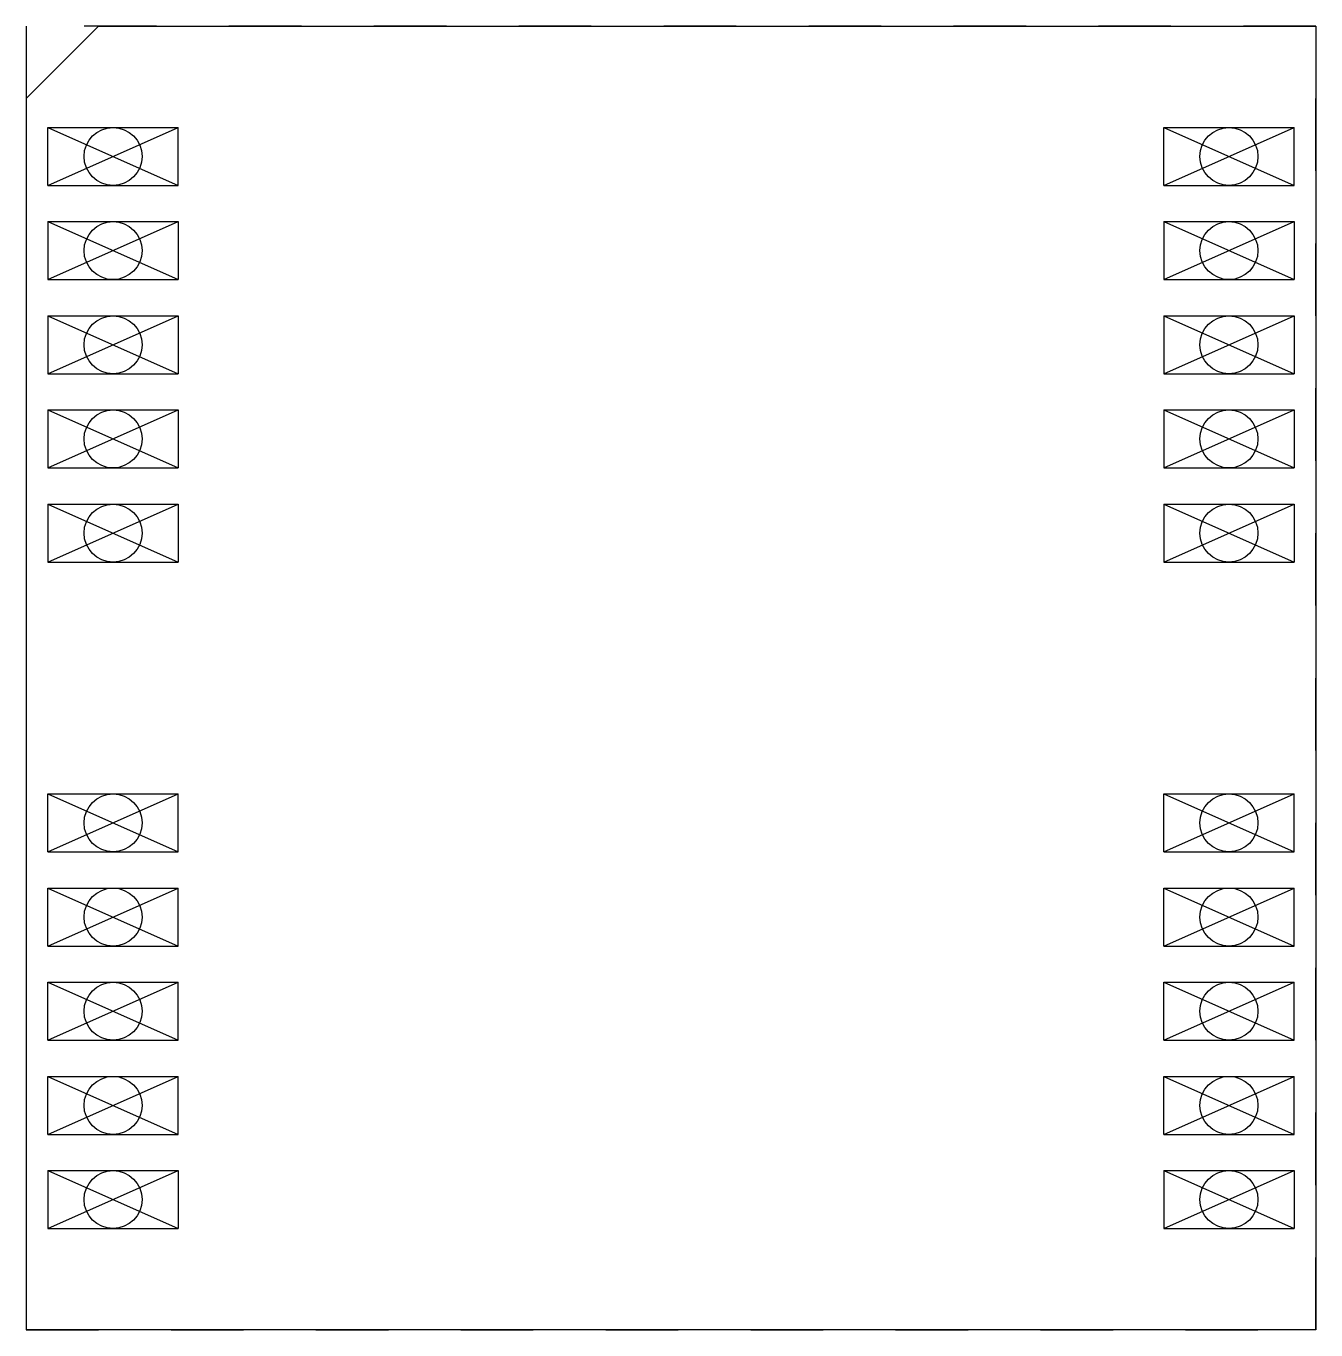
# Model space of a CAD drawing. Extents: x -8.9 to 8.9, y -9 to 9.
import ezdxf

# ---------------------------------------------------------------- set-up
doc = ezdxf.new("R2010")
doc.units = 0
doc.linetypes.add('虚线', pattern=[2, 1, -1])
for name, color, linetype in [('粗实线层', 7, 'CONTINUOUS'), ('细实线层', 7, 'CONTINUOUS'), ('虚线层', 6, '虚线')]:
    doc.layers.add(name, color=color, linetype=linetype)

msp = doc.modelspace()

# ---------------------------------------------------------------- linework, layer by layer
at = {"layer": '粗实线层'}
for p, q in [((-8.9, 8), (-7.9, 9)), ((-7.9, 9), (8.9, 9)), ((8.9, 9), (8.9, -9)), ((-8.9, 8), (-8.9, -9)), ((8.9, -9), (-8.9, -9))]:
    msp.add_line(p, q, dxfattribs=at)
at = {"layer": '细实线层'}
for p, q in [((-8.6, 7.6), (-6.8, 7.6)), ((-8.6, 6.8), (-8.6, 7.6)), ((-8.6, 6.8), (-6.8, 7.6)), ((-8.6, 7.6), (-6.8, 6.8)), ((-6.8, 6.8), (-6.8, 7.6)), ((6.8, 7.6), (8.6, 7.6)), ((6.8, 6.8), (6.8, 7.6)), ((6.8, 6.8), (8.6, 7.6)), ((6.8, 7.6), (8.6, 6.8)), ((8.6, 6.8), (8.6, 7.6)), ((-8.6, 6.8), (-6.8, 6.8)), ((6.8, 6.8), (8.6, 6.8)), ((-8.6, 6.3), (-6.8, 6.3)), ((-8.6, 6.3), (-8.6, 5.5)), ((-8.6, 6.3), (-6.8, 5.5)), ((-8.6, 5.5), (-6.8, 6.3)), ((-6.8, 6.3), (-6.8, 5.5)), ((6.8, 6.3), (8.6, 6.3)), ((6.8, 6.3), (6.8, 5.5)), ((6.8, 6.3), (8.6, 5.5)), ((6.8, 5.5), (8.6, 6.3)), ((8.6, 6.3), (8.6, 5.5)), ((-8.6, 5.5), (-6.8, 5.5)), ((6.8, 5.5), (8.6, 5.5)), ((-8.6, 5), (-6.8, 5)), ((-8.6, 5), (-8.6, 4.2)), ((-8.6, 5), (-6.8, 4.2)), ((-8.6, 4.2), (-6.8, 5)), ((-6.8, 5), (-6.8, 4.2)), ((6.8, 5), (8.6, 5)), ((6.8, 5), (6.8, 4.2)), ((6.8, 5), (8.6, 4.2)), ((6.8, 4.2), (8.6, 5)), ((8.6, 5), (8.6, 4.2)), ((-8.6, 4.2), (-6.8, 4.2)), ((6.8, 4.2), (8.6, 4.2)), ((-8.6, 3.7), (-6.8, 3.7)), ((-8.6, 3.7), (-8.6, 2.9)), ((-8.6, 3.7), (-6.8, 2.9)), ((-8.6, 2.9), (-6.8, 3.7)), ((-6.8, 3.7), (-6.8, 2.9)), ((6.8, 3.7), (8.6, 3.7)), ((6.8, 3.7), (6.8, 2.9)), ((6.8, 3.7), (8.6, 2.9)), ((6.8, 2.9), (8.6, 3.7)), ((8.6, 3.7), (8.6, 2.9)), ((-8.6, 2.9), (-6.8, 2.9)), ((6.8, 2.9), (8.6, 2.9)), ((-8.6, 2.4), (-6.8, 2.4)), ((-8.6, 2.4), (-8.6, 1.6)), ((-8.6, 2.4), (-6.8, 1.6)), ((-8.6, 1.6), (-6.8, 2.4)), ((-6.8, 2.4), (-6.8, 1.6)), ((6.8, 2.4), (8.6, 2.4)), ((6.8, 2.4), (6.8, 1.6)), ((6.8, 2.4), (8.6, 1.6)), ((6.8, 1.6), (8.6, 2.4)), ((8.6, 2.4), (8.6, 1.6)), ((-8.6, 1.6), (-6.8, 1.6)), ((6.8, 1.6), (8.6, 1.6)), ((-8.6, -1.6), (-6.8, -1.6)), ((-8.6, -2.4), (-8.6, -1.6)), ((-8.6, -2.4), (-6.8, -1.6)), ((-8.6, -1.6), (-6.8, -2.4)), ((-6.8, -2.4), (-6.8, -1.6)), ((6.8, -1.6), (8.6, -1.6)), ((6.8, -2.4), (6.8, -1.6)), ((6.8, -2.4), (8.6, -1.6)), ((6.8, -1.6), (8.6, -2.4)), ((8.6, -2.4), (8.6, -1.6)), ((-8.6, -2.4), (-6.8, -2.4)), ((6.8, -2.4), (8.6, -2.4)), ((-8.6, -2.9), (-6.8, -2.9)), ((-8.6, -3.7), (-8.6, -2.9)), ((-8.6, -3.7), (-6.8, -2.9)), ((-8.6, -2.9), (-6.8, -3.7)), ((-6.8, -3.7), (-6.8, -2.9)), ((6.8, -2.9), (8.6, -2.9)), ((6.8, -3.7), (6.8, -2.9)), ((6.8, -3.7), (8.6, -2.9)), ((6.8, -2.9), (8.6, -3.7)), ((8.6, -3.7), (8.6, -2.9)), ((-8.6, -3.7), (-6.8, -3.7)), ((6.8, -3.7), (8.6, -3.7)), ((-8.6, -4.2), (-6.8, -4.2)), ((-8.6, -5), (-8.6, -4.2)), ((-8.6, -5), (-6.8, -4.2)), ((-8.6, -4.2), (-6.8, -5)), ((-6.8, -5), (-6.8, -4.2)), ((6.8, -4.2), (8.6, -4.2)), ((6.8, -5), (6.8, -4.2)), ((6.8, -5), (8.6, -4.2)), ((6.8, -4.2), (8.6, -5)), ((8.6, -5), (8.6, -4.2)), ((-8.6, -5), (-6.8, -5)), ((6.8, -5), (8.6, -5)), ((-8.6, -5.5), (-6.8, -5.5)), ((-8.6, -6.3), (-8.6, -5.5)), ((-8.6, -6.3), (-6.8, -5.5)), ((-8.6, -5.5), (-6.8, -6.3)), ((-6.8, -6.3), (-6.8, -5.5)), ((6.8, -5.5), (8.6, -5.5)), ((6.8, -6.3), (6.8, -5.5)), ((6.8, -6.3), (8.6, -5.5)), ((6.8, -5.5), (8.6, -6.3)), ((8.6, -6.3), (8.6, -5.5)), ((-8.6, -6.3), (-6.8, -6.3)), ((6.8, -6.3), (8.6, -6.3)), ((-8.6, -6.8), (-6.8, -6.8)), ((-8.6, -6.8), (-8.6, -7.6)), ((-8.6, -6.8), (-6.8, -7.6)), ((-8.6, -7.6), (-6.8, -6.8)), ((-6.8, -6.8), (-6.8, -7.6)), ((6.8, -6.8), (8.6, -6.8)), ((6.8, -6.8), (6.8, -7.6)), ((6.8, -6.8), (8.6, -7.6)), ((6.8, -7.6), (8.6, -6.8)), ((8.6, -6.8), (8.6, -7.6)), ((-8.6, -7.6), (-6.8, -7.6)), ((6.8, -7.6), (8.6, -7.6))]:
    msp.add_line(p, q, dxfattribs=at)
for centre in [(-7.7, 7.2), (7.7, 7.2), (-7.7, 5.9), (7.7, 5.9), (-7.7, 4.6), (7.7, 4.6), (-7.7, 3.3), (7.7, 3.3), (-7.7, 2), (7.7, 2), (-7.7, -2), (7.7, -2), (-7.7, -3.3), (7.7, -3.3), (-7.7, -4.6), (7.7, -4.6), (-7.7, -5.9), (7.7, -5.9), (-7.7, -7.2), (7.7, -7.2)]:
    msp.add_circle(centre, 0.4, dxfattribs=at)
at = {"layer": '虚线层'}
msp.add_lwpolyline([(-8.9, 9), (-8.9, -9), (8.9, -9), (8.9, 9)], close=True, dxfattribs=at)

doc.saveas('drawing.dxf')
